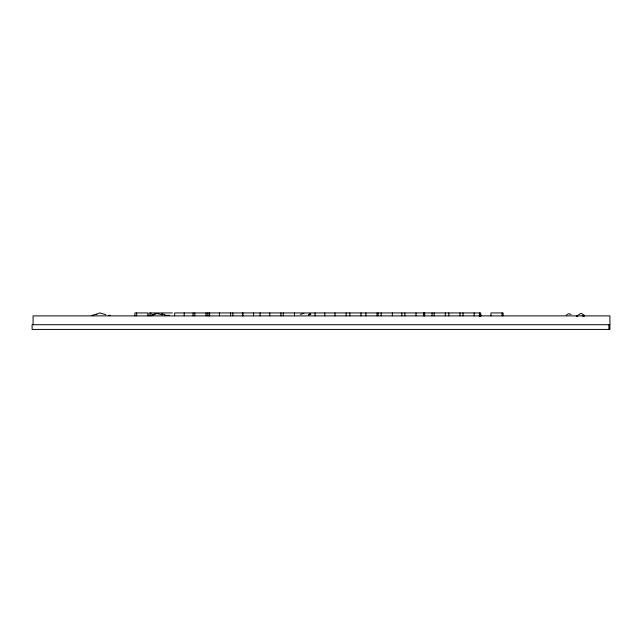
<?xml version="1.0" encoding="UTF-8"?>
<svg xmlns="http://www.w3.org/2000/svg" width="642" height="642" viewBox="0 0 642 642"><rect width="100%" height="100%" fill="white"/><g stroke="black" fill="none" stroke-linecap="round" stroke-linejoin="round"><path stroke-width="0.96" d="M566.188 315.118L566.822 314.973M164.288 315.615L167.209 315.366L164.914 315.479M96.34 314.347L97.207 314.195M578.362 314.877L581.114 313.304L584.059 314.981M152.138 314.965L153.133 314.765M567.343 314.347L568.812 313.681L571.051 314.492M154.144 314.082L154.858 313.802M97.817 313.657L99.823 312.911L105.898 314.708M479.373 315.687L481.027 315.952L479.068 315.703M91.461 315.583L96.773 314.05M150.637 315.583L155.95 314.05M300.464 314.379L303.915 313.384M310.463 314.524L308.465 314.909L309.877 313.713L310.728 314.01L309.171 314.307L310.776 314.307M576.789 316.137L577.728 316.153M110.167 315.326L108.362 315.455M169.344 315.326L167.538 315.455M172.433 312.943L149.105 312.943L149.105 315.888M609.9 324.716L32.1 324.716L32.1 329.426L609.9 329.426L609.9 315.888L33.087 315.888L33.087 324.716M169.327 315.334L167.602 315.535M110.151 315.334L108.426 315.535M577.599 316.113L576.307 316.024L576.749 316.225M156.03 313.336L162.587 314.853M161.736 313.721L165.074 314.708M479.422 314.155L480.866 314.981M608.913 324.716L608.913 329.426M503.103 315.888L503.103 312.943L490.929 312.943L490.929 315.888M502.116 312.943L502.116 315.888M480.714 315.888L480.714 312.943L174.64 312.943L174.64 315.888M479.726 312.943L479.726 315.888M474.181 312.943L474.181 315.888M463.002 312.943L463.002 315.888M460.001 312.943L460.001 315.888M448.814 312.943L448.814 315.888M445.339 312.943L445.339 315.888M434.161 312.943L434.161 315.888M432.058 312.943L432.058 315.888M424.683 312.943L424.683 315.888M424.089 312.943L424.089 315.888M423.816 312.943L423.816 315.888M416.024 312.943L416.024 315.888M404.837 312.943L404.837 315.888M401.82 312.943L401.82 315.888M392.35 312.943L392.35 315.888M381.163 312.943L381.163 315.888M378.146 312.943L378.066 315.888M377.079 312.943L377.079 315.888M365.9 312.943L365.9 315.888M360.989 312.943L360.989 315.888M349.81 312.943L349.81 315.888M346.158 312.943L346.158 315.888M334.972 312.943L334.972 315.888M324.788 312.943L324.788 315.888M315.053 312.943L315.053 315.888M294.477 312.943L294.477 315.888M283.299 312.943L283.299 315.888M280.939 312.943L280.939 315.888M269.76 312.943L269.76 315.888M260.082 312.943L260.082 315.888M253.582 312.943L253.582 315.888M242.989 312.943L242.989 315.888M242.395 312.943L242.395 315.888M232.829 312.943L232.829 315.888M230.614 312.943L230.614 315.888M219.436 312.943L219.436 315.888M209.605 312.943L209.605 315.888M209.011 312.943L209.011 315.888M207.286 312.943L207.286 315.888M205.994 312.943L205.994 315.888M194.807 312.943L194.807 315.888M193.082 312.943L193.082 315.888M184.214 312.943L184.214 315.888M150.83 312.943L150.83 315.888M147.804 315.888L147.804 312.943L134.892 312.943L134.892 315.888M136.626 312.943L136.626 315.888M582.262 315.703L584.212 315.952L582.262 315.703"/></g></svg>
